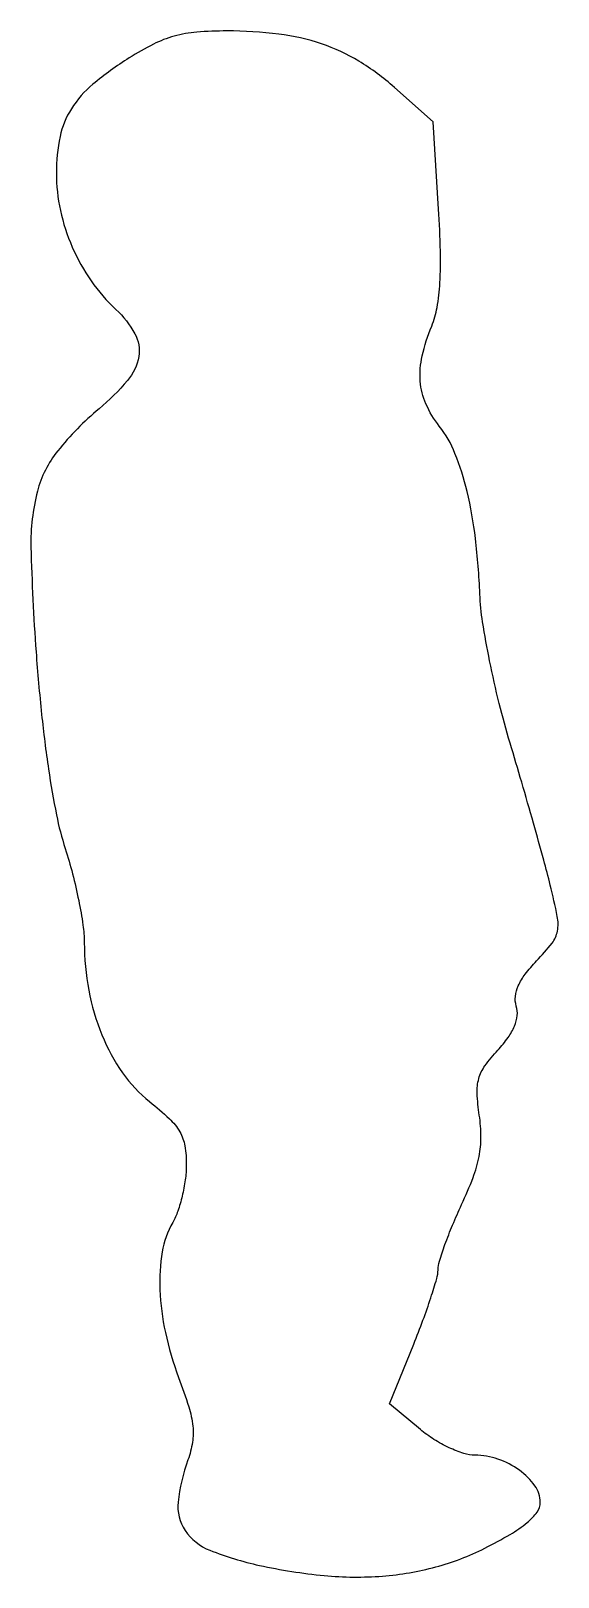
# Model space of a CAD drawing. Extents: x 0 to 57, y 0 to 166.
import ezdxf

# ---------------------------------------------------------------- set-up
doc = ezdxf.new("R2010")
doc.units = 0

msp = doc.modelspace()

# ---------------------------------------------------------------- linework, layer by layer
msp.add_lwpolyline([(10.825558, 163.104326, 0.031612), (6.929228, 160.273128, 0.078921), (4.610977, 157.638992, 0.090251), (3.400113, 154.643707, 0.051083), (3, 150.737656, 0.053745), (3.432317, 146.727341, 0.049278), (4.712076, 142.776428, 0.049167), (6.743939, 139.143796, 0.052949), (9.402682, 136.075686, -0.078038), (11.434423, 133.479736, -0.170801), (11.855902, 131.024078, -0.135165), (10.651117, 128.445303, -0.042222), (7.590493, 125.413652, 0.049221), (3.144693, 120.885161, 0.106459), (0.963873, 116.545838, 0.069436), (0.272181, 110.554268, 0.012439), (0.819976, 99.289117, 0.007507), (1.414961, 92.582115, 0.010944), (2.157049, 86.694524, 0.012465), (3.011028, 81.784344, 0.02877), (3.954211, 78.160906, -0.014948), (4.737417, 75.460418, -0.012983), (5.399049, 72.588408, -0.013167), (5.861979, 69.956744, -0.036965), (6, 68.092407, 0.04623), (6.476746, 62.947155, 0.051176), (7.890595, 58.157736, 0.054909), (10.121, 54.065474, 0.073184), (13.018026, 50.985723, -0.021002), (15.142076, 49.153199, -0.073217), (16.264889, 47.73822, -0.090559), (16.805776, 46.228293, -0.043282), (16.964565, 44.165971, -0.032295), (16.84657, 42.579373, -0.023605), (16.519732, 40.842504, -0.024009), (16.051, 39.219839, -0.04756), (15.5, 38, 0.089147), (14.378764, 34.845282, 0.050534), (14.124012, 30.786683, 0.044597), (14.714482, 26.178152, 0.035379), (16.137469, 21.362128, -0.013255), (17.225062, 18.202518, -0.048186), (17.664472, 16.127786, -0.067615), (17.625298, 14.395885, -0.047369), (17.137469, 12.503618, 0.059215), (16.080137, 7.960955, 0.178495), (16.832925, 4.92268, 0.151392), (19.502639, 2.789509, 0.039309), (24.82629, 1.171444, 0.03043), (31.777137, 0.080731, 0.042728), (38.053909, 0.021706, 0.046906), (43.766776, 1.000855, 0.051042), (49.028517, 3.014395, 0.01511), (51.771333, 4.504606, 0.040913), (53.585363, 5.771638, 0.061482), (54.654695, 6.904603, 0.159764), (55, 7.957691, 0.157897), (54.428185, 9.723268, 0.080381), (52.758742, 11.387922, 0.072793), (50.444199, 12.587653, 0.083414), (47.98972, 13, -0.078533), (46.773312, 13.192241, -0.031608), (45.204266, 13.812908, -0.030311), (43.567251, 14.708234, -0.033648), (42.109616, 15.767347), (38.794781, 18.534694), (41.397391, 24.939755, 0.007767), (42.394697, 27.507817, 0.009655), (43.238353, 29.926747, 0.008166), (43.871256, 31.973188, 0.069465), (44.009769, 32.922408, -0.074624), (44.152861, 33.8372, -0.010802), (44.758467, 35.630155, -0.012039), (45.57722, 37.732242, -0.010043), (46.54481, 39.924928, 0.018044), (47.770226, 42.82671, 0.042073), (48.420188, 45.092148, 0.049724), (48.622087, 47.190208, 0.036371), (48.443961, 49.52513, -0.025327), (48.210962, 51.890027, -0.081115), (48.391079, 53.458803, -0.086579), (49.052695, 54.832249, -0.031452), (50.424594, 56.513136, 0.030647), (51.53398, 57.867933, 0.056798), (52.228788, 59.106057, 0.072499), (52.52057, 60.233864, 0.104314), (52.418499, 61.256787, -0.107564), (52.321798, 62.293268, -0.075346), (52.637571, 63.426815, -0.057177), (53.384734, 64.683737, -0.028366), (54.591461, 66.095465, 0.024457), (56.260775, 68.017757, 0.122246), (56.842089, 69.309442, 0.094533), (56.828106, 70.880515, 0.011574), (56.072308, 74.251613, 0.006088), (55.369519, 76.93801, 0.001972), (54.265667, 80.895786, 0.001965), (53.003709, 85.286545, 0.002208), (51.754547, 89.5, -0.012441), (50.583535, 93.768516, -0.01059), (49.556522, 98.325, -0.010723), (48.798535, 102.512628, -0.029456), (48.50264, 105.5, 0.019234), (48.034505, 111.467015, 0.030049), (47.128342, 116.537801, 0.035585), (45.828708, 120.622313, 0.071954), (44.146712, 123.540615, -0.063416), (42.716134, 125.927964, -0.084454), (42.104567, 128.377281, -0.075795), (42.308752, 131.090179, -0.041192), (43.326861, 134.282119, 0.055469), (43.905901, 136.293718, 0.027553), (44.209121, 138.933673, 0.020957), (44.268548, 142.357377, 0.009325), (44.073587, 146.86723), (43.493451, 156.23446), (39.321847, 159.936436, 0.045043), (35.51053, 162.749309, 0.055235), (31.500608, 164.614691, 0.050766), (26.909738, 165.65873, 0.030551), (21.329761, 166, 0.020629), (18.080483, 165.865883, 0.046654), (15.658894, 165.435861, 0.049034), (13.433115, 164.580295, 0.025057)], format="xyb", close=True)

doc.saveas('drawing.dxf')
